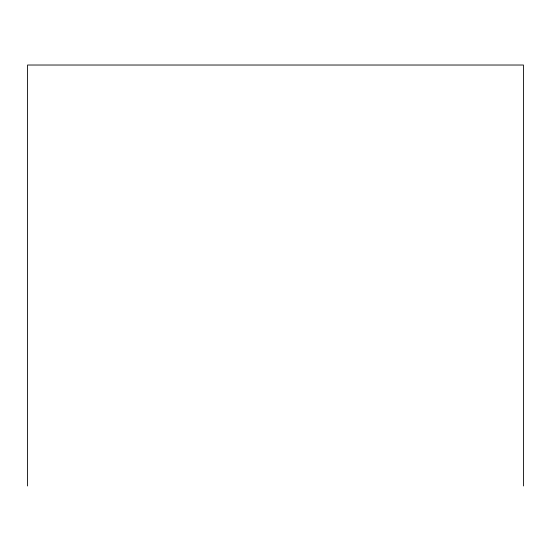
<?xml version="1.0" encoding="UTF-8"?>
<svg xmlns="http://www.w3.org/2000/svg" width="551" height="551" viewBox="0 0 551 551"><rect width="100%" height="100%" fill="white"/><g stroke="black" fill="none" stroke-linecap="round" stroke-linejoin="round"><path stroke-width="0.83" d="M523.45 485.975L523.45 65.025L27.55 65.025L27.55 485.975"/></g></svg>
